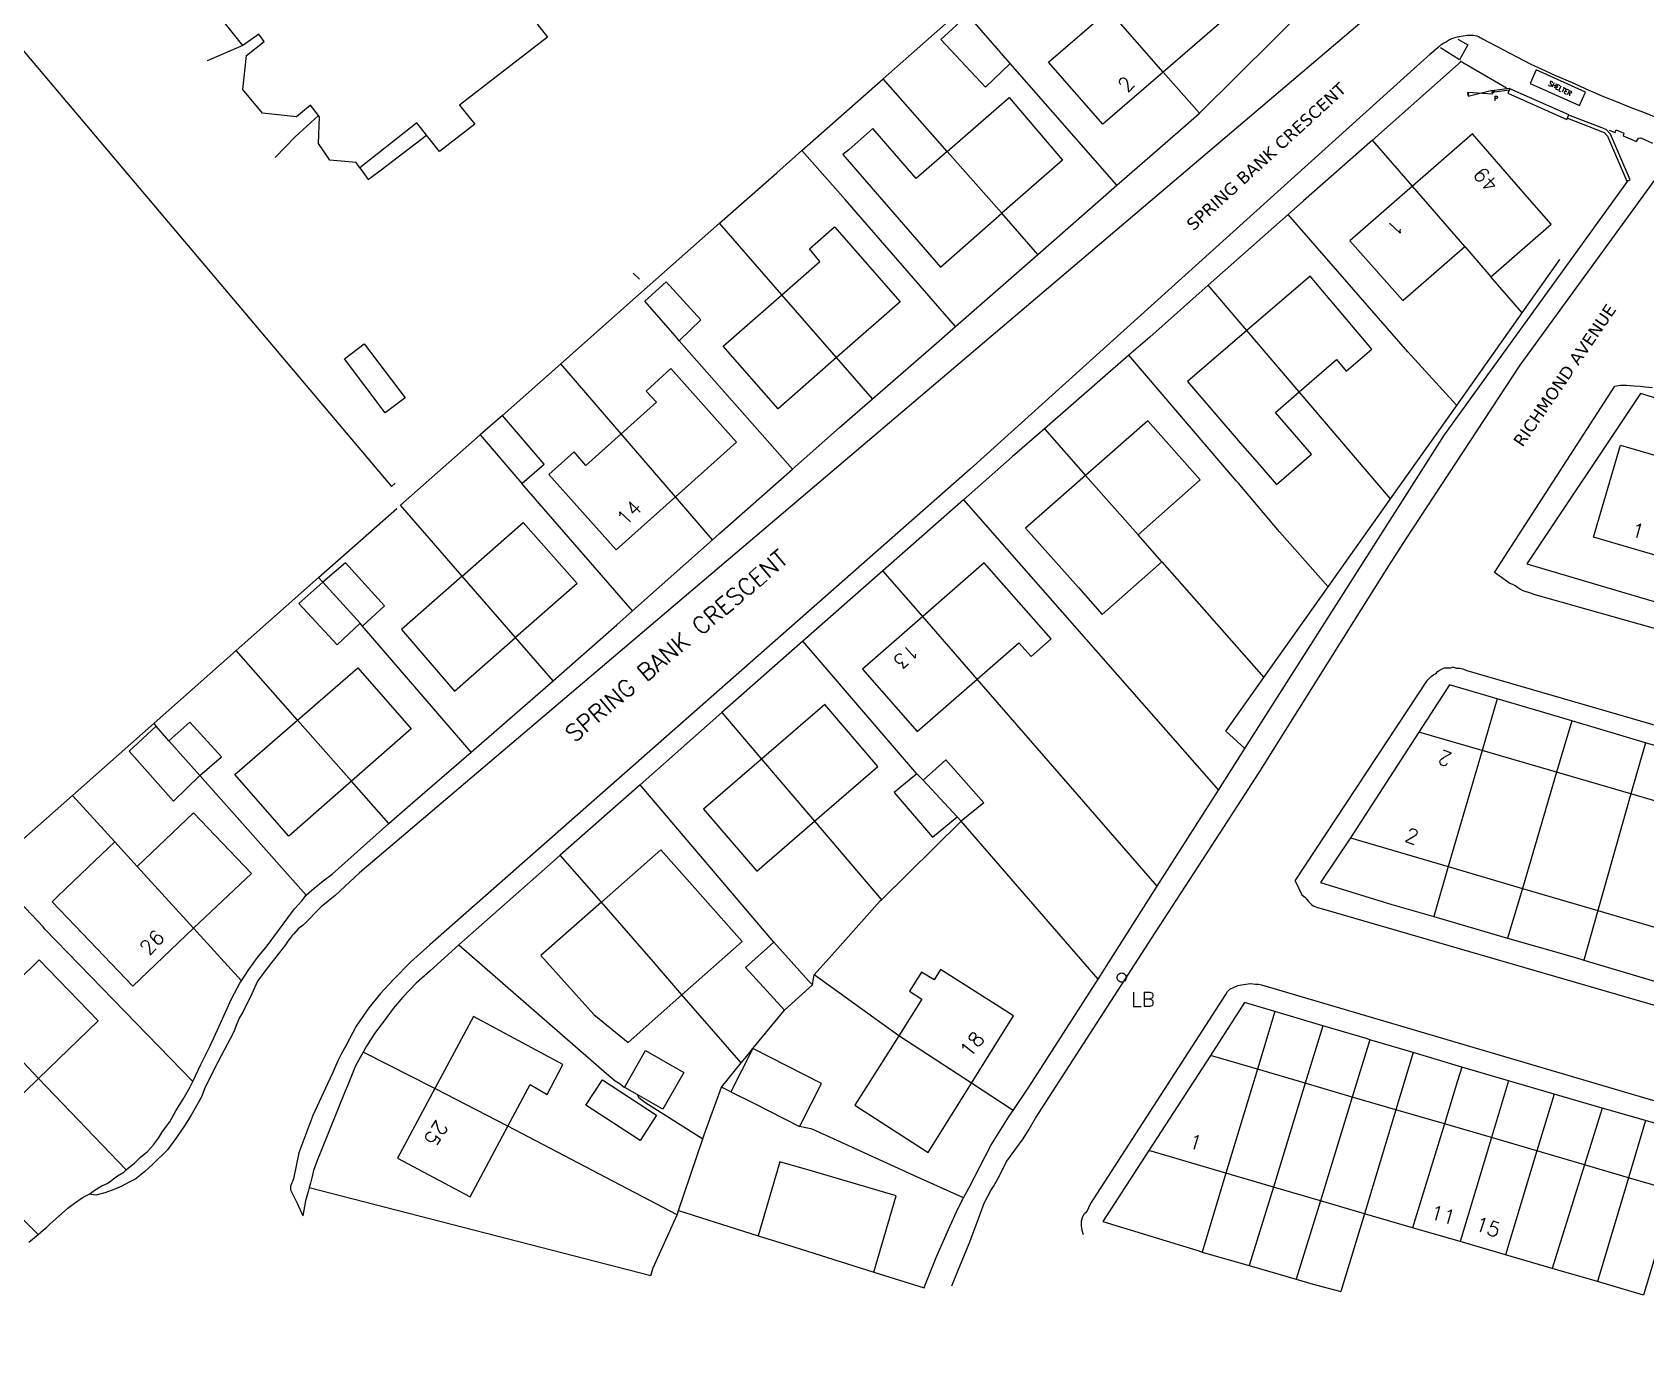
# Model space of a CAD drawing. Extents: x 427500 to 429848, y 434500 to 436505.
# Drawn here: x 428083.4 to 428216.1, y 435674.4 to 435783.3 of the extents above; entities that cross this region are included whole.
import ezdxf

# ---------------------------------------------------------------- set-up
doc = ezdxf.new("R2010")
doc.units = 0
doc.layers.get('0').update_dxf_attribs({"color": 222})
doc.layers.add('LPTIP_Ex_Base', color=8, linetype='Continuous')
doc.styles.add('LCC VERDANA', font='verdana.ttf')
doc.styles.add('MtXpl_Romans', font='romans__.ttf')
doc.styles.get("Standard").update_dxf_attribs({"font": 'romans.shx'})

# ---------------------------------------------------------------- blocks, each defined once
blk = doc.blocks.new('GATE')
at = {"color": 0, "linetype": 'ByBlock', "flags": 128}
for points in [[(-0.450902, 0), (-0.451904, 0.007014), (-0.455912, 0.014028), (-0.460922, 0.019038), (-0.467936, 0.023046), (-0.475952, 0.024048), (-0.482966, 0.023046), (-0.48998, 0.019038), (-0.49499, 0.014028), (-0.498998, 0.007014), (-0.5, 0), (-0.498998, -0.007014), (-0.49499, -0.014028), (-0.48998, -0.019038), (-0.482966, -0.023046), (-0.475952, -0.024048), (-0.467936, -0.023046), (-0.460922, -0.019038), (-0.455912, -0.014028), (-0.451904, -0.007014)], [(-0.475952, 0.024048), (-0.475952, 0.078156), (0.475952, -0.078156), (0.475952, -0.024048)], [(-0.475952, -0.024048), (-0.475952, -0.078156), (0.475952, 0.078156), (0.475952, 0.024048)], [(-0.450902, 0), (-0.451904, -0.007014)], [(0.5, 0), (0.498998, 0.007014), (0.49499, 0.014028), (0.48998, 0.019038), (0.482966, 0.023046), (0.475952, 0.024048), (0.467936, 0.023046), (0.460922, 0.019038), (0.455912, 0.014028), (0.451904, 0.007014), (0.450902, 0), (0.451904, -0.007014), (0.455912, -0.014028), (0.460922, -0.019038), (0.467936, -0.023046), (0.475952, -0.024048), (0.482966, -0.023046), (0.48998, -0.019038), (0.49499, -0.014028), (0.498998, -0.007014)], [(0.5, 0), (0.498998, -0.007014)]]:
    blk.add_lwpolyline(points, dxfattribs=at)
blk = doc.blocks.new('CIRCL')
at = {"color": 0, "linetype": 'ByBlock', "flags": 128}
for points in [[(0.5, 0), (0.475, 0.154), (0.404, 0.293), (0.293, 0.404), (0.154, 0.475), (0, 0.5), (-0.154, 0.475), (-0.293, 0.404), (-0.404, 0.293), (-0.475, 0.154), (-0.5, 0), (-0.475, -0.154), (-0.404, -0.293), (-0.293, -0.404), (-0.154, -0.475), (0, -0.5), (0.154, -0.475), (0.293, -0.404), (0.404, -0.293), (0.475, -0.154)], [(0.5, 0), (0.475, -0.154)]]:
    blk.add_lwpolyline(points, dxfattribs=at)

msp = doc.modelspace()

# ---------------------------------------------------------------- linework, layer by layer
at = {"layer": 'LPTIP_Ex_Base', "color": 251, "true_color": 0x636466}
for p, q in [((428075.42, 435790.41), (428112.97, 435746.01)), ((428121.55, 435788.4), (428125.8, 435782.95)), ((428100.75, 435782.25), (428097.37, 435786.5)), ((428179.39, 435776.71), (428188.54, 435785.77)), ((428192.77, 435784.24), (428110.34, 435714.25)), ((428153.39, 435779.53), (428159.91, 435785.29)), ((428160.36, 435784.78), (428158.14, 435782.75)), ((428163.84, 435780.78), (428160.36, 435784.78)), ((428166.99, 435780.9), (428171.93, 435785.17)), ((428176.42, 435780.08), (428171.93, 435785.17)), ((428181.84, 435784.75), (428176.42, 435780.08)), ((428102.05, 435783.2), (428100.75, 435782.25)), ((428102.5, 435782.6), (428102.05, 435783.2)), ((428125.8, 435782.95), (428118.55, 435777.35)), ((428100.75, 435782.25), (428097.8, 435781)), ((428100.75, 435778.65), (428101.05, 435781.45)), ((428101.05, 435781.45), (428102.5, 435782.6)), ((428158.14, 435782.75), (428161.79, 435778.85)), ((428197.59, 435780.87), (428160.55, 435747.45)), ((428161.79, 435778.85), (428163.84, 435780.78)), ((428172.61, 435770.78), (428163.84, 435780.78)), ((428171.44, 435775.8), (428166.99, 435780.9)), ((428200.92, 435780.94), (428193.61, 435774.49)), ((428197.59, 435780.87), (428197.59, 435780.87)), ((428197.59, 435780.87), (428197.59, 435780.87)), ((428146.71, 435773.63), (428153.39, 435779.53)), ((428158.65, 435773.56), (428153.39, 435779.53)), ((428176.42, 435780.08), (428171.44, 435775.8)), ((428179.39, 435776.71), (428176.42, 435780.08)), ((428102.35, 435776.7), (428100.75, 435778.65)), ((428158.65, 435773.56), (428163.74, 435778)), ((428163.74, 435778), (428168.14, 435772.85)), ((428105.15, 435776.4), (428102.35, 435776.7)), ((428106.97, 435776.51), (428105.05, 435774.75)), ((428106.3, 435777.35), (428105.15, 435776.4)), ((428106.97, 435776.51), (428106.3, 435777.35)), ((428106.95, 435774.2), (428107.05, 435776.4)), ((428107.05, 435776.4), (428106.97, 435776.51)), ((428118.55, 435777.35), (428119.42, 435776.27)), ((428119.42, 435776.27), (428119.8, 435775.8)), ((428178.24, 435775.7), (428179.39, 435776.71)), ((428115.05, 435775.9), (428110.35, 435772.2)), ((428112.1, 435772.05), (428115.84, 435774.9)), ((428115.84, 435774.9), (428115.05, 435775.9)), ((428116.9, 435773.55), (428115.84, 435774.9)), ((428119.8, 435775.8), (428116.9, 435773.55)), ((428152.54, 435775.43), (428150.56, 435773.7)), ((428156.09, 435771.34), (428152.54, 435775.43)), ((428172.61, 435770.78), (428178.24, 435775.7)), ((428201.85, 435775), (428196.91, 435770.69)), ((428206.15, 435770.05), (428201.85, 435775)), ((428105.05, 435774.75), (428103.4, 435773.05)), ((428107.9, 435772.85), (428106.95, 435774.2)), ((428146.18, 435773.16), (428146.71, 435773.63)), ((428147.14, 435773.15), (428146.71, 435773.63)), ((428150.56, 435773.7), (428150.08, 435773.29)), ((428158.65, 435773.56), (428156.09, 435771.34)), ((428163.14, 435768.47), (428158.65, 435773.56)), ((428193.61, 435774.49), (428187.95, 435769.5)), ((428196.91, 435770.69), (428193.61, 435774.49)), ((428110.05, 435772.65), (428107.9, 435772.85)), ((428110.35, 435772.2), (428110.05, 435772.65)), ((428110.35, 435772.2), (428111.05, 435771.25)), ((428144.64, 435771.81), (428146.18, 435773.16)), ((428150.27, 435769.6), (428147.14, 435773.15)), ((428150.08, 435773.29), (428152.02, 435771.07)), ((428168.14, 435772.85), (428163.14, 435768.47)), ((428111.05, 435771.25), (428112.1, 435772.05)), ((428139.94, 435767.65), (428144.64, 435771.81)), ((428152.02, 435771.07), (428153.64, 435769.2)), ((428199.55, 435750.25), (428214.67, 435771.18)), ((428205.75, 435756), (428216.8, 435771.16)), ((428156.44, 435762.5), (428150.27, 435769.6)), ((428166.11, 435765.09), (428172.61, 435770.78)), ((428196.91, 435770.69), (428191.75, 435766.2)), ((428201.21, 435765.73), (428196.91, 435770.69)), ((428208.3, 435767.59), (428206.15, 435770.05)), ((428153.64, 435769.2), (428158.09, 435764.05)), ((428158.09, 435764.05), (428163.14, 435768.47)), ((428166.11, 435765.09), (428163.14, 435768.47)), ((428186.68, 435768.37), (428180.11, 435762.56)), ((428187.95, 435769.5), (428186.68, 435768.37)), ((428196.52, 435757.08), (428186.68, 435768.37)), ((428133.28, 435761.76), (428139.94, 435767.65)), ((428145.06, 435761.76), (428139.94, 435767.65)), ((428147.34, 435765.55), (428149.39, 435767.35)), ((428149.39, 435767.35), (428154.79, 435761.2)), ((428203.36, 435763.26), (428208.3, 435767.59)), ((428148.19, 435764.5), (428147.34, 435765.55)), ((428191.75, 435766.2), (428196.1, 435761.3)), ((428196.1, 435761.3), (428201.21, 435765.73)), ((428201.21, 435765.73), (428203.36, 435763.26)), ((428145.06, 435761.76), (428148.19, 435764.5)), ((428159.33, 435759.17), (428166.11, 435765.09)), ((428205.93, 435760.3), (428209.01, 435764.68)), ((428133.35, 435763.05), (428132.84, 435763.56)), ((428188.5, 435763.3), (428183.29, 435758.84)), ((428193.55, 435757.3), (428188.5, 435763.3)), ((428205.93, 435760.3), (428203.36, 435763.26)), ((428126.88, 435756.11), (428133.28, 435761.76)), ((428133.79, 435761.25), (428135.54, 435762.85)), ((428135.54, 435762.85), (428138.39, 435759.7)), ((428140.24, 435757.55), (428145.06, 435761.76)), ((428149.54, 435756.61), (428145.06, 435761.76)), ((428159.33, 435759.17), (428156.44, 435762.5)), ((428180.11, 435762.56), (428175.3, 435758.3)), ((428183.29, 435758.84), (428180.11, 435762.56)), ((428136.31, 435758.36), (428133.79, 435761.25)), ((428154.79, 435761.2), (428149.54, 435756.61)), ((428200.55, 435752.68), (428205.93, 435760.3)), ((428138.39, 435759.7), (428136.62, 435758)), ((428157.54, 435757.6), (428159.33, 435759.17)), ((428109.09, 435756.5), (428110.72, 435757.74)), ((428110.72, 435757.74), (428114.09, 435753.31)), ((428136.62, 435758), (428136.31, 435758.36)), ((428145.92, 435747.43), (428136.62, 435758)), ((428152.5, 435753.21), (428157.54, 435757.6)), ((428175.3, 435758.3), (428173.59, 435756.81)), ((428183.29, 435758.84), (428178.4, 435754.65)), ((428187.59, 435753.8), (428183.29, 435758.84)), ((428112.45, 435752.07), (428109.09, 435756.5)), ((428144.74, 435752.4), (428140.24, 435757.55)), ((428149.54, 435756.61), (428144.74, 435752.4)), ((428152.5, 435753.21), (428149.54, 435756.61)), ((428173.59, 435756.81), (428166.65, 435750.76)), ((428182.45, 435746.45), (428173.59, 435756.81)), ((428187.59, 435753.8), (428190.65, 435756.45)), ((428190.65, 435756.45), (428191.45, 435755.5)), ((428191.45, 435755.5), (428193.55, 435757.3)), ((428200.26, 435753), (428196.52, 435757.08)), ((428122.08, 435751.84), (428126.88, 435756.11)), ((428131.84, 435750.35), (428126.88, 435756.11)), ((428133.89, 435753.85), (428135.94, 435755.7)), ((428135.94, 435755.7), (428141.34, 435749.65)), ((428196.4, 435741.71), (428205.75, 435756)), ((428134.74, 435752.95), (428133.89, 435753.85)), ((428178.4, 435754.65), (428182.75, 435749.6)), ((428185.63, 435752.1), (428187.59, 435753.8)), ((428195.11, 435745.01), (428187.59, 435753.8)), ((428203.65, 435738.95), (428213.55, 435754.25)), ((428215.65, 435753.65), (428206.3, 435739.65)), ((428213.55, 435754.25), (428214, 435754.35)), ((428214, 435754.35), (428214.5, 435754.35)), ((428214.5, 435754.35), (428215.1, 435754.3)), ((428215.1, 435754.3), (428215.65, 435754.25)), ((428215.65, 435754.25), (428216.03, 435754.21)), ((428221.25, 435751.95), (428215.65, 435753.65)), ((428216.03, 435754.21), (428216.65, 435754.15)), ((428114.09, 435753.31), (428112.45, 435752.07)), ((428131.84, 435750.35), (428134.74, 435752.95)), ((428149.79, 435750.85), (428152.5, 435753.21)), ((428195.11, 435745.01), (428200.55, 435752.68)), ((428200.55, 435752.68), (428200.26, 435753)), ((428122.08, 435751.84), (428120.24, 435750.25)), ((428125.52, 435747.86), (428122.08, 435751.84)), ((428175.15, 435751.4), (428170.03, 435746.92)), ((428179.45, 435746.55), (428175.15, 435751.4)), ((428188.61, 435748.67), (428185.63, 435752.1)), ((428113.71, 435744.48), (428120.24, 435750.25)), ((428120.24, 435750.25), (428123.69, 435746.27)), ((428131.84, 435750.35), (428128.94, 435747.75)), ((428136.32, 435745.16), (428131.84, 435750.35)), ((428141.34, 435749.65), (428136.32, 435745.16)), ((428145.92, 435747.43), (428149.79, 435750.85)), ((428166.65, 435750.76), (428164, 435748.45)), ((428166.65, 435750.76), (428170.03, 435746.92)), ((428183.12, 435724.48), (428199.55, 435750.25)), ((428127.99, 435748.85), (428125.89, 435747)), ((428128.94, 435747.75), (428127.99, 435748.85)), ((428164, 435748.45), (428159.99, 435744.92)), ((428182.75, 435749.6), (428184.32, 435747.79)), ((428185.92, 435746.33), (428188.61, 435748.67)), ((428211.8, 435741.85), (428214, 435749.4)), ((428214, 435749.4), (428219, 435747.95)), ((428160.55, 435747.45), (428116.1, 435708.35)), ((428123.69, 435746.27), (428125.52, 435747.86)), ((428125.89, 435747), (428131.44, 435740.8)), ((428139.94, 435742.15), (428145.92, 435747.43)), ((428184.32, 435747.79), (428185.73, 435746.17)), ((428112.97, 435746.01), (428113.27, 435746.28)), ((428132.77, 435735.78), (428123.69, 435746.27)), ((428170.03, 435746.92), (428165.1, 435742.6)), ((428170.03, 435746.92), (428174.35, 435742.03)), ((428174.35, 435742.03), (428179.45, 435746.55)), ((428182.59, 435746.28), (428182.45, 435746.45)), ((428185.98, 435742.28), (428182.59, 435746.28)), ((428185.73, 435746.17), (428185.92, 435746.33)), ((428118.78, 435738.64), (428113.71, 435744.48)), ((428131.44, 435740.8), (428136.32, 435745.16)), ((428139.36, 435741.64), (428136.32, 435745.16)), ((428159.99, 435744.92), (428153.37, 435739.09)), ((428159.99, 435744.92), (428180.95, 435721.06)), ((428189.98, 435737.77), (428195.11, 435745.01)), ((428106.97, 435738.52), (428113.41, 435744.21)), ((428118.78, 435738.64), (428123.79, 435743.05)), ((428123.79, 435743.05), (428128.24, 435738.05)), ((428139.36, 435741.64), (428139.94, 435742.15)), ((428165.1, 435742.6), (428169.45, 435737.7)), ((428176.29, 435739.83), (428174.35, 435742.03)), ((428189.98, 435737.77), (428185.98, 435742.28)), ((428194.95, 435739.5), (428196.4, 435741.71)), ((428217.79, 435740.09), (428211.8, 435741.85)), ((428132.77, 435735.78), (428139.36, 435741.64)), ((428109.19, 435739.75), (428107.31, 435738.15)), ((428112.39, 435736.2), (428109.19, 435739.75)), ((428153.37, 435739.09), (428146.79, 435733.3)), ((428156.64, 435735.33), (428153.37, 435739.09)), ((428161.7, 435739.75), (428156.64, 435735.33)), ((428167.2, 435733.5), (428161.7, 435739.75)), ((428171.4, 435735.5), (428176.29, 435739.83)), ((428176.29, 435739.83), (428184.68, 435730.31)), ((428192.07, 435734.91), (428194.95, 435739.5)), ((428206.3, 435739.65), (428216.77, 435736.56)), ((428100.2, 435732.54), (428106.97, 435738.52)), ((428107.31, 435738.15), (428105.34, 435736.4)), ((428107.31, 435738.15), (428106.97, 435738.52)), ((428110.38, 435734.78), (428107.31, 435738.15)), ((428118.78, 435738.64), (428113.79, 435734.25)), ((428123.16, 435733.6), (428118.78, 435738.64)), ((428128.24, 435738.05), (428123.16, 435733.6)), ((428169.45, 435737.7), (428171.4, 435735.5)), ((428184.68, 435730.31), (428189.98, 435737.77)), ((428204.9, 435738.05), (428203.65, 435738.95)), ((428205.15, 435737.95), (428204.9, 435738.05)), ((428205.35, 435737.85), (428205.15, 435737.95)), ((428205.55, 435737.7), (428205.35, 435737.85)), ((428205.8, 435737.55), (428205.55, 435737.7)), ((428105.34, 435736.4), (428108.49, 435733)), ((428206, 435737.45), (428205.8, 435737.55)), ((428206.6, 435737.25), (428206, 435737.45)), ((428207, 435737.1), (428206.6, 435737.25)), ((428218.75, 435733.8), (428207, 435737.1)), ((428110.59, 435734.54), (428112.39, 435736.2)), ((428131.49, 435734.65), (428132.77, 435735.78)), ((428156.64, 435735.33), (428151.7, 435731)), ((428161.12, 435730.17), (428156.64, 435735.33)), ((428108.49, 435733), (428110.38, 435734.78)), ((428110.59, 435734.54), (428110.38, 435734.78)), ((428119.5, 435724.18), (428110.59, 435734.54)), ((428113.79, 435734.25), (428118.14, 435729.2)), ((428126.24, 435730.05), (428131.49, 435734.65)), ((428184.3, 435722.5), (428192.07, 435734.91)), ((428093.44, 435726.56), (428100.2, 435732.54)), ((428105.24, 435726.81), (428100.2, 435732.54)), ((428118.14, 435729.2), (428123.16, 435733.6)), ((428126.24, 435730.05), (428123.16, 435733.6)), ((428146.79, 435733.3), (428140.13, 435727.43)), ((428156.14, 435722.4), (428146.79, 435733.3)), ((428161.12, 435730.17), (428164.55, 435733.15)), ((428164.55, 435733.15), (428165.55, 435732.05)), ((428165.55, 435732.05), (428167.2, 435733.5)), ((428105.24, 435726.81), (428110.19, 435731.1)), ((428110.19, 435731.1), (428114.59, 435726.1)), ((428199.3, 435731), (428199.55, 435731.1)), ((428199.55, 435731.1), (428200.05, 435731.1)), ((428200.05, 435731.1), (428200.2, 435731.15)), ((428200.4, 435731.1), (428200.2, 435731.15)), ((428200.55, 435731.05), (428200.4, 435731.1)), ((428200.8, 435731.05), (428200.55, 435731.05)), ((428201.05, 435731), (428200.8, 435731.05)), ((428122.24, 435726.55), (428126.24, 435730.05)), ((428151.7, 435731), (428156.17, 435725.88)), ((428156.17, 435725.88), (428161.12, 435730.17)), ((428175.92, 435713.15), (428161.12, 435730.17)), ((428181.55, 435725.9), (428184.68, 435730.31)), ((428187.25, 435713.6), (428198.15, 435730.1)), ((428198.15, 435730.1), (428198.45, 435730.4)), ((428198.45, 435730.4), (428198.65, 435730.55)), ((428198.65, 435730.55), (428198.85, 435730.65)), ((428198.85, 435730.65), (428198.95, 435730.8)), ((428198.95, 435730.8), (428199.1, 435730.9)), ((428199.1, 435730.9), (428199.3, 435731)), ((428201.2, 435730.95), (428201.05, 435731)), ((428201.4, 435730.85), (428201.2, 435730.95)), ((428298.05, 435702.85), (428201.4, 435730.85)), ((428199.95, 435729.7), (428197.43, 435725.83)), ((428203.87, 435728.56), (428199.95, 435729.7)), ((428203.87, 435728.56), (428202.63, 435724.31)), ((428207.5, 435727.5), (428203.87, 435728.56)), ((428140.13, 435727.43), (428133.4, 435721.5)), ((428140.13, 435727.43), (428143.38, 435723.61)), ((428148.6, 435728.1), (428143.38, 435723.61)), ((428152.95, 435723), (428148.6, 435728.1)), ((428210.01, 435726.75), (428207.5, 435727.5)), ((428086.72, 435720.62), (428093.44, 435726.56)), ((428093.62, 435726.3), (428091.39, 435724.25)), ((428093.62, 435726.3), (428093.44, 435726.56)), ((428094.66, 435725.12), (428093.62, 435726.3)), ((428096.39, 435726.65), (428094.66, 435725.12)), ((428098.99, 435723.8), (428096.39, 435726.65)), ((428100.09, 435722.35), (428105.24, 435726.81)), ((428109.67, 435721.79), (428105.24, 435726.81)), ((428114.59, 435726.1), (428109.67, 435721.79)), ((428119.5, 435724.18), (428122.24, 435726.55)), ((428183.12, 435724.48), (428181.55, 435725.9)), ((428197.43, 435725.83), (428191.8, 435717.13)), ((428202.63, 435724.31), (428197.43, 435725.83)), ((428210.01, 435726.75), (428208.76, 435722.52)), ((428216.06, 435724.95), (428210.01, 435726.75)), ((428097.19, 435722.25), (428094.66, 435725.12)), ((428182.85, 435724.05), (428183.12, 435724.48)), ((428216.06, 435724.95), (428214.86, 435720.74)), ((428220.1, 435723.75), (428216.06, 435724.95)), ((428091.39, 435724.25), (428095.04, 435720.15)), ((428097.19, 435722.25), (428098.99, 435723.8)), ((428114.49, 435719.85), (428119.5, 435724.18)), ((428143.38, 435723.61), (428138.6, 435719.5)), ((428143.38, 435723.61), (428147.74, 435718.5)), ((428156.68, 435721.88), (428158.55, 435723.55)), ((428158.55, 435723.55), (428161.65, 435720)), ((428180.95, 435721.06), (428182.85, 435724.05)), ((428202.63, 435724.31), (428199.85, 435714.77)), ((428208.76, 435722.52), (428202.63, 435724.31)), ((428095.04, 435720.15), (428097.19, 435722.25)), ((428105.95, 435712.41), (428097.19, 435722.25)), ((428104.51, 435717.28), (428100.09, 435722.35)), ((428109.67, 435721.79), (428104.51, 435717.28)), ((428112.75, 435718.3), (428109.67, 435721.79)), ((428147.74, 435718.5), (428152.95, 435723)), ((428156.14, 435722.4), (428154.3, 435720.85)), ((428156.68, 435721.88), (428156.14, 435722.4)), ((428159.46, 435718.87), (428156.68, 435721.88)), ((428181.09, 435717.54), (428184.3, 435722.5)), ((428208.76, 435722.52), (428205.94, 435712.98)), ((428214.86, 435720.74), (428208.76, 435722.52)), ((428079.8, 435714.49), (428086.72, 435720.62)), ((428090.21, 435716.8), (428086.72, 435720.62)), ((428133.4, 435721.5), (428126.84, 435715.72)), ((428144.39, 435708.56), (428133.4, 435721.5)), ((428154.3, 435720.85), (428157.45, 435717.2)), ((428175.92, 435713.15), (428180.95, 435721.06)), ((428214.86, 435720.74), (428212.15, 435711.16)), ((428221.14, 435718.9), (428214.86, 435720.74)), ((428092.05, 435714.78), (428096.69, 435719.2)), ((428096.69, 435719.2), (428101.44, 435714.2)), ((428112.75, 435718.3), (428114.49, 435719.85)), ((428138.6, 435719.5), (428143, 435714.4)), ((428161.65, 435720), (428159.8, 435718.5)), ((428108.09, 435714.15), (428112.75, 435718.3)), ((428143, 435714.4), (428147.74, 435718.5)), ((428147.74, 435718.5), (428153.24, 435712.05)), ((428159.8, 435718.5), (428153.24, 435712.05)), ((428157.45, 435717.2), (428159.46, 435718.87)), ((428159.8, 435718.5), (428159.46, 435718.87)), ((428171.05, 435705.52), (428159.8, 435718.5)), ((428090.21, 435716.8), (428088.01, 435714.71)), ((428092.05, 435714.78), (428090.21, 435716.8)), ((428175.76, 435709.32), (428181.09, 435717.54)), ((428191.8, 435717.13), (428189.35, 435713.45)), ((428191.8, 435717.13), (428199.85, 435714.77)), ((428126.25, 435715.2), (428118.5, 435708.35)), ((428126.84, 435715.72), (428126.25, 435715.2)), ((428130.22, 435711.84), (428126.84, 435715.72)), ((428135.1, 435716.15), (428130.22, 435711.84)), ((428139.4, 435711.3), (428135.1, 435716.15)), ((428088.01, 435714.71), (428085.53, 435712.33)), ((428096.69, 435709.7), (428092.05, 435714.78)), ((428101.44, 435714.2), (428096.69, 435709.7)), ((428107.34, 435713.6), (428108.09, 435714.15)), ((428110.34, 435714.25), (428108.34, 435712.4)), ((428199.85, 435714.77), (428198.65, 435710.66)), ((428199.85, 435714.77), (428205.94, 435712.98)), ((428084.31, 435709.81), (428080.98, 435713.34)), ((428105.95, 435712.41), (428106.59, 435713)), ((428106.59, 435713), (428107.34, 435713.6)), ((428172.1, 435707.15), (428175.92, 435713.15)), ((428187.25, 435713.6), (428187.8, 435712.45)), ((428189.35, 435713.45), (428195.2, 435711.65)), ((428205.94, 435712.98), (428204.73, 435708.9)), ((428205.94, 435712.98), (428212.15, 435711.16)), ((428085.53, 435712.33), (428085.05, 435711.88)), ((428085.05, 435711.88), (428085.68, 435711.22)), ((428085.68, 435711.22), (428086.94, 435709.9)), ((428104.44, 435710.55), (428104.99, 435711.3)), ((428104.99, 435711.3), (428105.59, 435711.95)), ((428105.59, 435711.95), (428105.95, 435712.41)), ((428107.19, 435711.45), (428105.69, 435709.95)), ((428108.34, 435712.4), (428107.19, 435711.45)), ((428130.22, 435711.84), (428125.25, 435707.45)), ((428134.49, 435706.94), (428130.22, 435711.84)), ((428141.78, 435708.62), (428139.4, 435711.3)), ((428149.4, 435707.75), (428153.15, 435711.95)), ((428153.15, 435711.95), (428153.24, 435712.05)), ((428187.8, 435712.45), (428188.05, 435712.25)), ((428188.05, 435712.25), (428188.25, 435712.05)), ((428188.25, 435712.05), (428188.35, 435711.9)), ((428188.35, 435711.9), (428188.6, 435711.65)), ((428188.6, 435711.65), (428188.75, 435711.55)), ((428188.75, 435711.55), (428188.95, 435711.45)), ((428188.95, 435711.45), (428189.1, 435711.4)), ((428189.1, 435711.4), (428189.5, 435711.3)), ((428189.5, 435711.3), (428290.25, 435682.05)), ((428195.2, 435711.65), (428198.65, 435710.66)), ((428212.15, 435711.16), (428210.99, 435707.09)), ((428212.15, 435711.16), (428218.3, 435709.35)), ((428084.47, 435709.63), (428084.31, 435709.81)), ((428086.94, 435709.9), (428091.69, 435704.95)), ((428102.74, 435708.25), (428104.44, 435710.55)), ((428105.69, 435709.95), (428105.29, 435709.65)), ((428198.65, 435710.66), (428204.73, 435708.9)), ((428096.63, 435697.11), (428084.47, 435709.63)), ((428091.69, 435704.95), (428096.69, 435709.7)), ((428100.62, 435705.39), (428096.69, 435709.7)), ((428104.44, 435708.65), (428104.24, 435708.35)), ((428104.64, 435708.9), (428104.44, 435708.65)), ((428104.79, 435709.1), (428104.64, 435708.9)), ((428104.94, 435709.25), (428104.79, 435709.1)), ((428105.29, 435709.65), (428104.94, 435709.25)), ((428136.84, 435704.23), (428141.78, 435708.62)), ((428144.39, 435708.56), (428142.08, 435706.47)), ((428147.26, 435705.38), (428144.39, 435708.56)), ((428165.9, 435694.1), (428175.76, 435709.32)), ((428204.73, 435708.9), (428210.3, 435707.3)), ((428101.24, 435706.3), (428101.94, 435707.3)), ((428101.94, 435707.3), (428102.74, 435708.25)), ((428104.24, 435708.35), (428103.04, 435706.8)), ((428116.1, 435708.35), (428114.55, 435706.95)), ((428118.5, 435708.35), (428116.15, 435706.2)), ((428118.5, 435708.35), (428130.65, 435697.75)), ((428125.25, 435707.45), (428129.61, 435702.6)), ((428147.72, 435705.88), (428149.4, 435707.75)), ((428210.3, 435707.3), (428210.99, 435707.09)), ((428079.16, 435702.36), (428083.99, 435707.1)), ((428083.99, 435707.1), (428088.84, 435702.1)), ((428100.62, 435705.39), (428101.24, 435706.3)), ((428102.49, 435706.1), (428101.94, 435705.35)), ((428103.04, 435706.8), (428102.49, 435706.1)), ((428114.55, 435706.95), (428113.1, 435705.45)), ((428116.15, 435706.2), (428115, 435705.2)), ((428136.84, 435704.23), (428134.49, 435706.94)), ((428142.08, 435706.47), (428145.26, 435702.96)), ((428147.57, 435705.04), (428147.72, 435705.88)), ((428154.66, 435700.86), (428147.72, 435705.88)), ((428156.55, 435706.1), (428155.55, 435704.52)), ((428157.57, 435705.46), (428156.55, 435706.1)), ((428158.1, 435706.3), (428157.57, 435705.46)), ((428164.1, 435702.5), (428158.1, 435706.3)), ((428171.05, 435705.52), (428172.1, 435707.15)), ((428210.99, 435707.09), (428217.09, 435705.27)), ((428099.84, 435703.95), (428100.49, 435705.2)), ((428100.49, 435705.2), (428100.62, 435705.39)), ((428101.94, 435705.35), (428101.49, 435704.3)), ((428113.1, 435705.45), (428112.05, 435704.35)), ((428115, 435705.2), (428113.9, 435704.05)), ((428145.26, 435702.96), (428147.57, 435705.04)), ((428147.57, 435705.04), (428147.26, 435705.38)), ((428155.55, 435704.52), (428156.57, 435703.88)), ((428165.35, 435696.65), (428171.05, 435705.52)), ((428181.7, 435704.5), (428181.9, 435704.7)), ((428181.9, 435704.7), (428182.25, 435704.85)), ((428182.25, 435704.85), (428182.55, 435705)), ((428182.55, 435705), (428182.85, 435705.05)), ((428182.85, 435705.05), (428183.2, 435705.1)), ((428183.2, 435705.1), (428183.6, 435705.15)), ((428183.6, 435705.15), (428184, 435705.1)), ((428184, 435705.1), (428184.25, 435705.1)), ((428184.25, 435705.1), (428184.5, 435705.05)), ((428184.5, 435705.05), (428288.45, 435674.4)), ((428098.79, 435701.65), (428099.84, 435703.95)), ((428101.49, 435704.3), (428100.74, 435702.8)), ((428112.05, 435704.35), (428111.1, 435703.15)), ((428113.9, 435704.05), (428113.1, 435703.1)), ((428132.42, 435700.3), (428136.84, 435704.23)), ((428141.72, 435698.63), (428136.84, 435704.23)), ((428156.57, 435703.88), (428154.66, 435700.86)), ((428178.83, 435700), (428181.55, 435704.25)), ((428183.1, 435703.6), (428180.29, 435699.24)), ((428181.55, 435704.25), (428181.7, 435704.5)), ((428185.59, 435702.86), (428183.1, 435703.6)), ((428083.95, 435697.36), (428079.16, 435702.36)), ((428088.84, 435702.1), (428083.95, 435697.36)), ((428100.44, 435702.3), (428100.19, 435701.7)), ((428100.74, 435702.8), (428100.44, 435702.3)), ((428111.1, 435703.15), (428110.05, 435701.65)), ((428112.35, 435702.1), (428111.55, 435701.05)), ((428113.1, 435703.1), (428112.35, 435702.1)), ((428119.7, 435702.45), (428116.52, 435696.52)), ((428127.05, 435698.5), (428119.7, 435702.45)), ((428129.61, 435702.6), (428132.42, 435700.3)), ((428142.68, 435699.81), (428145.26, 435702.96)), ((428160.65, 435696.96), (428164.1, 435702.5)), ((428185.59, 435702.86), (428184.15, 435698.11)), ((428189.54, 435701.69), (428185.59, 435702.86)), ((428098.04, 435700.05), (428098.79, 435701.65)), ((428099.99, 435701.2), (428098.69, 435698.7)), ((428100.19, 435701.7), (428099.99, 435701.2)), ((428110.05, 435701.65), (428109.2, 435700.05)), ((428111.55, 435701.05), (428110.9, 435700)), ((428154.66, 435700.86), (428151.05, 435695.15)), ((428160.65, 435696.96), (428154.66, 435700.86)), ((428189.54, 435701.69), (428188.09, 435696.96)), ((428193.2, 435700.6), (428189.54, 435701.69)), ((428193.41, 435700.54), (428191.96, 435695.83)), ((428193.41, 435700.54), (428193.2, 435700.6)), ((428196.97, 435699.48), (428193.41, 435700.54)), ((428097.29, 435698.5), (428098.04, 435700.05)), ((428108.85, 435699.4), (428108.55, 435698.8)), ((428109.2, 435700.05), (428108.85, 435699.4)), ((428110.64, 435699.53), (428110, 435698.4)), ((428110.9, 435700), (428110.64, 435699.53)), ((428116.52, 435696.52), (428110.64, 435699.53)), ((428132.13, 435696.61), (428133.85, 435699.64)), ((428133.85, 435699.64), (428136.99, 435697.85)), ((428142.68, 435699.81), (428140.87, 435696.26)), ((428141.72, 435698.63), (428142.3, 435699.35)), ((428142.3, 435699.35), (428142.68, 435699.81)), ((428148.31, 435696.95), (428142.68, 435699.81)), ((428170.4, 435687), (428178.83, 435700)), ((428180.29, 435699.24), (428175.22, 435691.42)), ((428184.15, 435698.11), (428180.29, 435699.24)), ((428196.97, 435699.48), (428195.55, 435694.78)), ((428200.96, 435698.29), (428196.97, 435699.48)), ((428096.63, 435697.11), (428097.29, 435698.5)), ((428098.69, 435698.7), (428097.64, 435696.65)), ((428108.55, 435698.8), (428108.15, 435697.85)), ((428110, 435698.4), (428109.35, 435696.75)), ((428125.75, 435696.05), (428127.05, 435698.5)), ((428140.1, 435696.65), (428141.72, 435698.63)), ((428184.15, 435698.11), (428181.57, 435689.56)), ((428188.09, 435696.96), (428184.15, 435698.11)), ((428200.96, 435698.29), (428200.61, 435697.16)), ((428204.8, 435697.15), (428200.96, 435698.29)), ((428083.9, 435684.53), (428071.11, 435697.27)), ((428079.09, 435692.65), (428083.95, 435697.36)), ((428091.15, 435689.84), (428083.95, 435697.36)), ((428095.84, 435695.65), (428096.39, 435696.6)), ((428096.39, 435696.6), (428096.63, 435697.11)), ((428097.64, 435696.65), (428097.34, 435695.85)), ((428107.7, 435696.9), (428106.5, 435694.3)), ((428108.15, 435697.85), (428107.7, 435696.9)), ((428109.35, 435696.75), (428109.15, 435696.3)), ((428122.53, 435693.44), (428124.35, 435696.85)), ((428124.35, 435696.85), (428125.75, 435696.05)), ((428128.95, 435695.15), (428130.3, 435697.25)), ((428130.3, 435697.25), (428134.75, 435694.35)), ((428130.65, 435697.75), (428131.35, 435697.15)), ((428131.35, 435697.15), (428131.75, 435696.9)), ((428131.75, 435696.9), (428132.13, 435696.61)), ((428132.15, 435696.6), (428132.13, 435696.61)), ((428133.16, 435696.03), (428132.15, 435696.6)), ((428136.99, 435697.85), (428135.28, 435694.83)), ((428138.7, 435692.8), (428140.1, 435696.65)), ((428140.87, 435696.26), (428140.1, 435696.65)), ((428146.62, 435693.61), (428148.31, 435696.95)), ((428157.09, 435691.27), (428160.65, 435696.96)), ((428164.07, 435694.73), (428160.65, 435696.96)), ((428164.07, 435694.73), (428165.35, 435696.65)), ((428188.09, 435696.96), (428185.47, 435688.43)), ((428191.96, 435695.83), (428188.09, 435696.96)), ((428200.61, 435697.16), (428199.53, 435693.62)), ((428204.8, 435697.15), (428203.4, 435692.49)), ((428208.55, 435696.06), (428204.8, 435697.15)), ((428095.24, 435694.7), (428095.84, 435695.65)), ((428097.34, 435695.85), (428096.94, 435695.1)), ((428109.15, 435696.3), (428107.15, 435691.35)), ((428116.52, 435696.52), (428113.45, 435690.8)), ((428122.53, 435693.44), (428116.52, 435696.52)), ((428135.28, 435694.83), (428133.16, 435696.03)), ((428133.16, 435696.03), (428133.3, 435695.8)), ((428133.3, 435695.8), (428133.8, 435695.4)), ((428133.8, 435695.4), (428138.56, 435692.39)), ((428140.87, 435696.26), (428142.7, 435695.34)), ((428142.7, 435695.34), (428146.51, 435693.4)), ((428191.96, 435695.83), (428189.33, 435687.3)), ((428195.55, 435694.78), (428191.96, 435695.83)), ((428208.55, 435696.06), (428207.14, 435691.4)), ((428212.51, 435694.92), (428208.55, 435696.06)), ((428094.74, 435693.8), (428095.24, 435694.7)), ((428096.49, 435694.35), (428095.99, 435693.55)), ((428096.94, 435695.1), (428096.49, 435694.35)), ((428106.5, 435694.3), (428105.35, 435691.25)), ((428133.4, 435692.25), (428128.95, 435695.15)), ((428134.75, 435694.35), (428133.4, 435692.25)), ((428151.05, 435695.15), (428157.09, 435691.27)), ((428162.25, 435691.85), (428163.75, 435694.25)), ((428163.75, 435694.25), (428164.07, 435694.73)), ((428165.4, 435693.2), (428165.9, 435694.1)), ((428195.55, 435694.78), (428192.96, 435686.24)), ((428199.53, 435693.62), (428195.55, 435694.78)), ((428212.51, 435694.92), (428211.05, 435690.25)), ((428216.06, 435693.89), (428212.51, 435694.92)), ((428216.06, 435693.89), (428214.66, 435689.2)), ((428219.85, 435692.8), (428216.06, 435693.89)), ((428093.79, 435692.45), (428094.14, 435693)), ((428094.14, 435693), (428094.74, 435693.8)), ((428095.99, 435693.55), (428095.29, 435692.5)), ((428119.44, 435687.63), (428122.53, 435693.44)), ((428136.45, 435686.15), (428122.53, 435693.44)), ((428138.56, 435692.39), (428138.7, 435692.8)), ((428146.51, 435693.4), (428146.62, 435693.61)), ((428147.55, 435693.2), (428146.51, 435693.4)), ((428149.31, 435692.4), (428147.55, 435693.2)), ((428164.9, 435692.4), (428165.4, 435693.2)), ((428199.53, 435693.62), (428196.92, 435685.09)), ((428203.4, 435692.49), (428199.53, 435693.62)), ((428092.29, 435690.85), (428092.89, 435691.35)), ((428092.89, 435691.35), (428093.39, 435691.9)), ((428094.54, 435691.5), (428093.34, 435690.3)), ((428093.39, 435691.9), (428093.79, 435692.45)), ((428095.29, 435692.5), (428094.54, 435691.5)), ((428105.35, 435691.25), (428104.9, 435689.1)), ((428107.15, 435691.35), (428106.85, 435690.6)), ((428136.57, 435686.49), (428138.56, 435692.39)), ((428155.91, 435689.39), (428149.31, 435692.4)), ((428161.35, 435690.15), (428162.25, 435691.85)), ((428163.55, 435690.55), (428164.2, 435691.45)), ((428164.2, 435691.45), (428164.9, 435692.4)), ((428175.22, 435691.42), (428171.45, 435685.6)), ((428181.57, 435689.56), (428175.22, 435691.42)), ((428203.4, 435692.49), (428200.83, 435683.95)), ((428207.14, 435691.4), (428203.4, 435692.49)), ((428207.14, 435691.4), (428204.55, 435682.86)), ((428211.05, 435690.25), (428207.14, 435691.4)), ((428091.15, 435689.84), (428091.34, 435690)), ((428091.34, 435690), (428091.84, 435690.4)), ((428091.84, 435690.4), (428092.29, 435690.85)), ((428093.34, 435690.3), (428092.69, 435689.7)), ((428106.85, 435690.6), (428106.55, 435689.8)), ((428113.45, 435690.8), (428119.44, 435687.63)), ((428144.9, 435690.51), (428143.12, 435684.43)), ((428147.85, 435689.65), (428144.9, 435690.51)), ((428160.45, 435688.4), (428161.35, 435690.15)), ((428162.85, 435689.15), (428163.55, 435690.55)), ((428211.05, 435690.25), (428208.39, 435681.74)), ((428214.66, 435689.2), (428211.05, 435690.25)), ((428089.09, 435688.5), (428089.64, 435688.75)), ((428089.64, 435688.75), (428090.44, 435689.35)), ((428090.44, 435689.35), (428090.94, 435689.65)), ((428091.34, 435688.8), (428090.79, 435688.5)), ((428090.94, 435689.65), (428091.15, 435689.84)), ((428091.94, 435689.1), (428091.34, 435688.8)), ((428092.69, 435689.7), (428091.94, 435689.1)), ((428104.9, 435689.1), (428104.65, 435688.5)), ((428106.3, 435688.75), (428106.2, 435688.39)), ((428106.45, 435689.3), (428106.3, 435688.75)), ((428106.55, 435689.8), (428106.45, 435689.3)), ((428154.45, 435687.7), (428147.85, 435689.65)), ((428159.99, 435687.53), (428155.91, 435689.39)), ((428162.45, 435688.48), (428162.85, 435689.15)), ((428181.57, 435689.56), (428179.62, 435683.09)), ((428185.47, 435688.43), (428181.57, 435689.56)), ((428214.66, 435689.2), (428212.11, 435680.66)), ((428218.45, 435688.09), (428214.66, 435689.2)), ((428086.89, 435687.1), (428087.54, 435687.55)), ((428087.54, 435687.55), (428087.77, 435687.68)), ((428087.77, 435687.68), (428088.09, 435687.85)), ((428088.09, 435687.85), (428088.59, 435688.2)), ((428088.64, 435687.75), (428088.09, 435687.85)), ((428088.59, 435688.2), (428089.09, 435688.5)), ((428089.39, 435687.95), (428088.64, 435687.75)), ((428090.09, 435688.2), (428089.39, 435687.95)), ((428090.79, 435688.5), (428090.09, 435688.2)), ((428104.65, 435688.5), (428104.65, 435688.2)), ((428104.65, 435688.2), (428105.2, 435687.1)), ((428105.9, 435687.3), (428105.66, 435686.07)), ((428106.1, 435688.05), (428105.9, 435687.3)), ((428106.2, 435688.39), (428106.1, 435688.05)), ((428106.2, 435688.39), (428134.29, 435681.15)), ((428152.62, 435681.44), (428154.45, 435687.7)), ((428159.55, 435686.7), (428159.99, 435687.53)), ((428159.99, 435687.53), (428160.45, 435688.4)), ((428161.7, 435687.1), (428162.25, 435688.15)), ((428162.25, 435688.15), (428162.45, 435688.48)), ((428185.47, 435688.43), (428183.49, 435681.97)), ((428189.33, 435687.3), (428185.47, 435688.43)), ((428189.33, 435687.3), (428187.34, 435680.86)), ((428192.96, 435686.24), (428189.33, 435687.3)), ((428218.45, 435688.09), (428215.9, 435679.55)), ((428084.84, 435685.35), (428086.34, 435686.7)), ((428086.34, 435686.7), (428086.89, 435687.1)), ((428105.2, 435687.1), (428105.66, 435686.07)), ((428134.48, 435681.78), (428136.45, 435686.15)), ((428136.45, 435686.15), (428136.5, 435686.3)), ((428136.5, 435686.3), (428136.57, 435686.49)), ((428136.57, 435686.49), (428143.12, 435684.43)), ((428158.75, 435684.95), (428159.55, 435686.7)), ((428161.1, 435685.45), (428161.7, 435687.1)), ((428169.7, 435685.65), (428169.8, 435686)), ((428169.8, 435686), (428169.95, 435686.25)), ((428169.95, 435686.25), (428170.15, 435686.45)), ((428170.15, 435686.45), (428170.3, 435686.75)), ((428170.3, 435686.75), (428170.4, 435687)), ((428192.96, 435686.24), (428191.01, 435679.83)), ((428196.92, 435685.09), (428192.96, 435686.24)), ((428083.9, 435684.53), (428084.34, 435684.9)), ((428084.34, 435684.9), (428084.59, 435685.1)), ((428084.59, 435685.1), (428084.84, 435685.35)), ((428157.75, 435682.65), (428158.75, 435684.95)), ((428160.45, 435683.8), (428161.1, 435685.45)), ((428169.7, 435685.25), (428169.7, 435685.65)), ((428169.75, 435684.85), (428169.7, 435685.25)), ((428169.85, 435684.5), (428169.75, 435684.85)), ((428171.45, 435685.6), (428179.25, 435683.2)), ((428200.83, 435683.95), (428196.92, 435685.09)), ((428083.14, 435683.9), (428083.9, 435684.53)), ((428143.12, 435684.43), (428146.05, 435683.51)), ((428146.05, 435683.51), (428152.62, 435681.44)), ((428159.5, 435681.45), (428160.45, 435683.8)), ((428204.55, 435682.86), (428200.83, 435683.95)), ((428156.8, 435680.3), (428157.75, 435682.65)), ((428179.25, 435683.2), (428179.62, 435683.09)), ((428179.62, 435683.09), (428183.49, 435681.97)), ((428183.49, 435681.97), (428187.34, 435680.86)), ((428208.39, 435681.74), (428204.55, 435682.86)), ((428134.29, 435681.15), (428134.48, 435681.78)), ((428152.62, 435681.44), (428156.75, 435680.15)), ((428159.03, 435680.32), (428159.5, 435681.45)), ((428187.34, 435680.86), (428188.75, 435680.45)), ((428212.11, 435680.66), (428208.39, 435681.74)), ((428215.9, 435679.55), (428212.11, 435680.66)), ((428156.75, 435680.15), (428156.8, 435680.3)), ((428188.75, 435680.45), (428191.01, 435679.83))]:
    msp.add_line(p, q, dxfattribs=at)
at = {"layer": 'LPTIP_Ex_Base', "color": 251, "true_color": 0x636466, "flags": 128}
for points in [[(428200.66, 435782.97), (428200.58, 435782.95), (428200.48, 435782.92), (428200.35, 435782.88), (428200.23, 435782.85), (428200.12, 435782.81), (428200.03, 435782.77), (428199.94, 435782.72), (428199.86, 435782.68), (428199.78, 435782.63), (428199.69, 435782.57), (428199.59, 435782.52), (428199.49, 435782.45), (428199.39, 435782.39), (428199.29, 435782.33), (428199.21, 435782.28), (428199.15, 435782.23), (428199.1, 435782.19), (428199.06, 435782.15), (428199.03, 435782.12), (428199.01, 435782.1)], [(428200.64, 435782.78), (428201.45, 435782.31), (428200.78, 435781.08), (428199.2, 435782.06)], [(428200.66, 435782.97), (428200.76, 435782.99), (428200.9, 435783.02), (428201.07, 435783.05), (428201.24, 435783.08), (428201.4, 435783.1), (428201.53, 435783.11), (428201.67, 435783.12), (428201.8, 435783.12), (428201.93, 435783.11), (428202.06, 435783.09), (428202.2, 435783.05), (428202.34, 435782.99), (428202.47, 435782.92), (428202.58, 435782.86), (428202.66, 435782.81), (428206.64, 435780.72), (428207.49, 435780.34), (428208.67, 435779.81), (428210.03, 435779.21), (428211.41, 435778.6), (428212.62, 435778.08), (428213.73, 435777.63), (428214.85, 435777.18), (428215.9, 435776.77), (428216.78, 435776.43)], [(428199.01, 435782.1), (428198.32, 435781.53), (428197.59, 435780.87)], [(428200.83, 435781), (428204.63, 435778.77)], [(428204.85, 435778.59), (428203.67, 435778.43), (428203.65, 435778.58), (428204.88, 435778.75), (428204.91, 435778.71)], [(428209.64, 435776.28), (428212.66, 435775.1), (428212.95, 435774.81), (428214.53, 435771.12), (428214.81, 435771.23), (428213.2, 435774.98), (428212.83, 435775.35), (428209.76, 435776.55)], [(428213.09, 435775.3), (428213.56, 435775.12), (428213.64, 435775.33), (428214.27, 435775.07), (428214.24, 435774.85), (428215.32, 435774.38), (428215.5, 435774.64), (428215.69, 435774.68), (428216.65, 435774.23)]]:
    msp.add_lwpolyline(points, dxfattribs=at)
for points in [[(428207.07, 435780.25), (428206.57, 435779.15), (428210.63, 435777.32), (428211.12, 435778.43)], [(428204.74, 435778.35), (428209.59, 435776.19), (428209.76, 435776.56), (428204.91, 435778.71)]]:
    msp.add_lwpolyline(points, close=True, dxfattribs=at)
at = {"layer": 'LPTIP_Ex_Base', "color": 251, "true_color": 0x636466}
msp.add_lwpolyline([(428173.38, 435705.65), (428173.37, 435705.58), (428173.35, 435705.51), (428173.31, 435705.44), (428173.27, 435705.39), (428173.21, 435705.34), (428173.14, 435705.3), (428173.07, 435705.28), (428173, 435705.28), (428172.93, 435705.28), (428172.86, 435705.3), (428172.79, 435705.34), (428172.73, 435705.39), (428172.69, 435705.44), (428172.65, 435705.51), (428172.63, 435705.58), (428172.62, 435705.65), (428172.63, 435705.72), (428172.65, 435705.79), (428172.69, 435705.86), (428172.73, 435705.91), (428172.79, 435705.96), (428172.86, 435706), (428172.93, 435706.02), (428173, 435706.03), (428173.07, 435706.02), (428173.14, 435706), (428173.21, 435705.96), (428173.27, 435705.91), (428173.31, 435705.86), (428173.35, 435705.79), (428173.37, 435705.72), (428173.38, 435705.65)], dxfattribs=at)

# ---------------------------------------------------------------- block references
at = {"layer": 'LPTIP_Ex_Base', "color": 251, "true_color": 0x636466, "xscale": 2.112237, "yscale": 2, "zscale": 2.112237, "rotation": 4.867701000000002}
msp.add_blockref('GATE', (428202.48, 435778.35), dxfattribs=at)
at = {"layer": 'LPTIP_Ex_Base', "color": 251, "true_color": 0x636466, "xscale": 0.16, "yscale": 0.16, "zscale": 0.16}
msp.add_blockref('CIRCL', (428203.54, 435778.47), dxfattribs=at)

# ---------------------------------------------------------------- texts
at = {"layer": 'LPTIP_Ex_Base', "color": 251, "true_color": 0x636466}
for s, height, rotation, style, p in [('2', 1.2, 47.5, 'MtXpl_Romans', (428173.45, 435778.3)), ('SPRING BANK CRESCENT', 1, 42.4519, 'LCC VERDANA', (428178.89, 435766.98)), ('49', 1.2, 132.8, 'MtXpl_Romans', (428204.07, 435770.9)), ('1', 1.2, 227, 'MtXpl_Romans', (428195.39, 435768.06)), ('RICHMOND AVENUE', 1, 55.6833, 'LCC VERDANA', (428205.95, 435749.19)), ('14', 1.2, 45.8, 'MtXpl_Romans', (428132.21, 435742.7)), ('1', 1.2, 344, 'MtXpl_Romans', (428214.77, 435741.94)), ('SPRING BANK CRESCENT', 1.4, 40.2, 'MtXpl_Romans', (428128, 435724.91)), ('13', 1.2, 221.8, 'MtXpl_Romans', (428155.63, 435733.17)), ('2', 1.2, 159.7, 'MtXpl_Romans', (428200.27, 435724.04)), ('2', 1.2, 340.6, 'MtXpl_Romans', (428196.18, 435716.89)), ('26', 1.2, 46.5, 'MtXpl_Romans', (428093, 435707.38)), ('18', 1.2, 50.9, 'MtXpl_Romans', (428160.51, 435698.99)), ('25', 1.2, 236.9, 'MtXpl_Romans', (428116.69, 435694.05)), ('1', 1.2, 341.9, 'MtXpl_Romans', (428178.38, 435691.7)), ('11', 1.2, 344.8, 'MtXpl_Romans', (428198.26, 435685.83)), ('15', 1.2, 340.8, 'MtXpl_Romans', (428201.93, 435684.92))]:
    msp.add_text(s, height=height, rotation=rotation, dxfattribs=dict(at, style=style)).set_placement(p)
at = {"layer": 'LPTIP_Ex_Base', "color": 251, "true_color": 0x636466, "width": 0.8}
for s, rotation, p in [('SHELTER', 333.3223, (428208.04, 435779.01)), ('P', 359.9989, (428203.61, 435777.71))]:
    msp.add_text(s, height=0.4, rotation=rotation, dxfattribs=at).set_placement(p)
at = {"layer": 'LPTIP_Ex_Base', "color": 251, "true_color": 0x636466, "style": 'MtXpl_Romans'}
msp.add_text('LB', height=1.2, dxfattribs=at).set_placement((428173.77, 435703.26))

doc.saveas('drawing.dxf')
